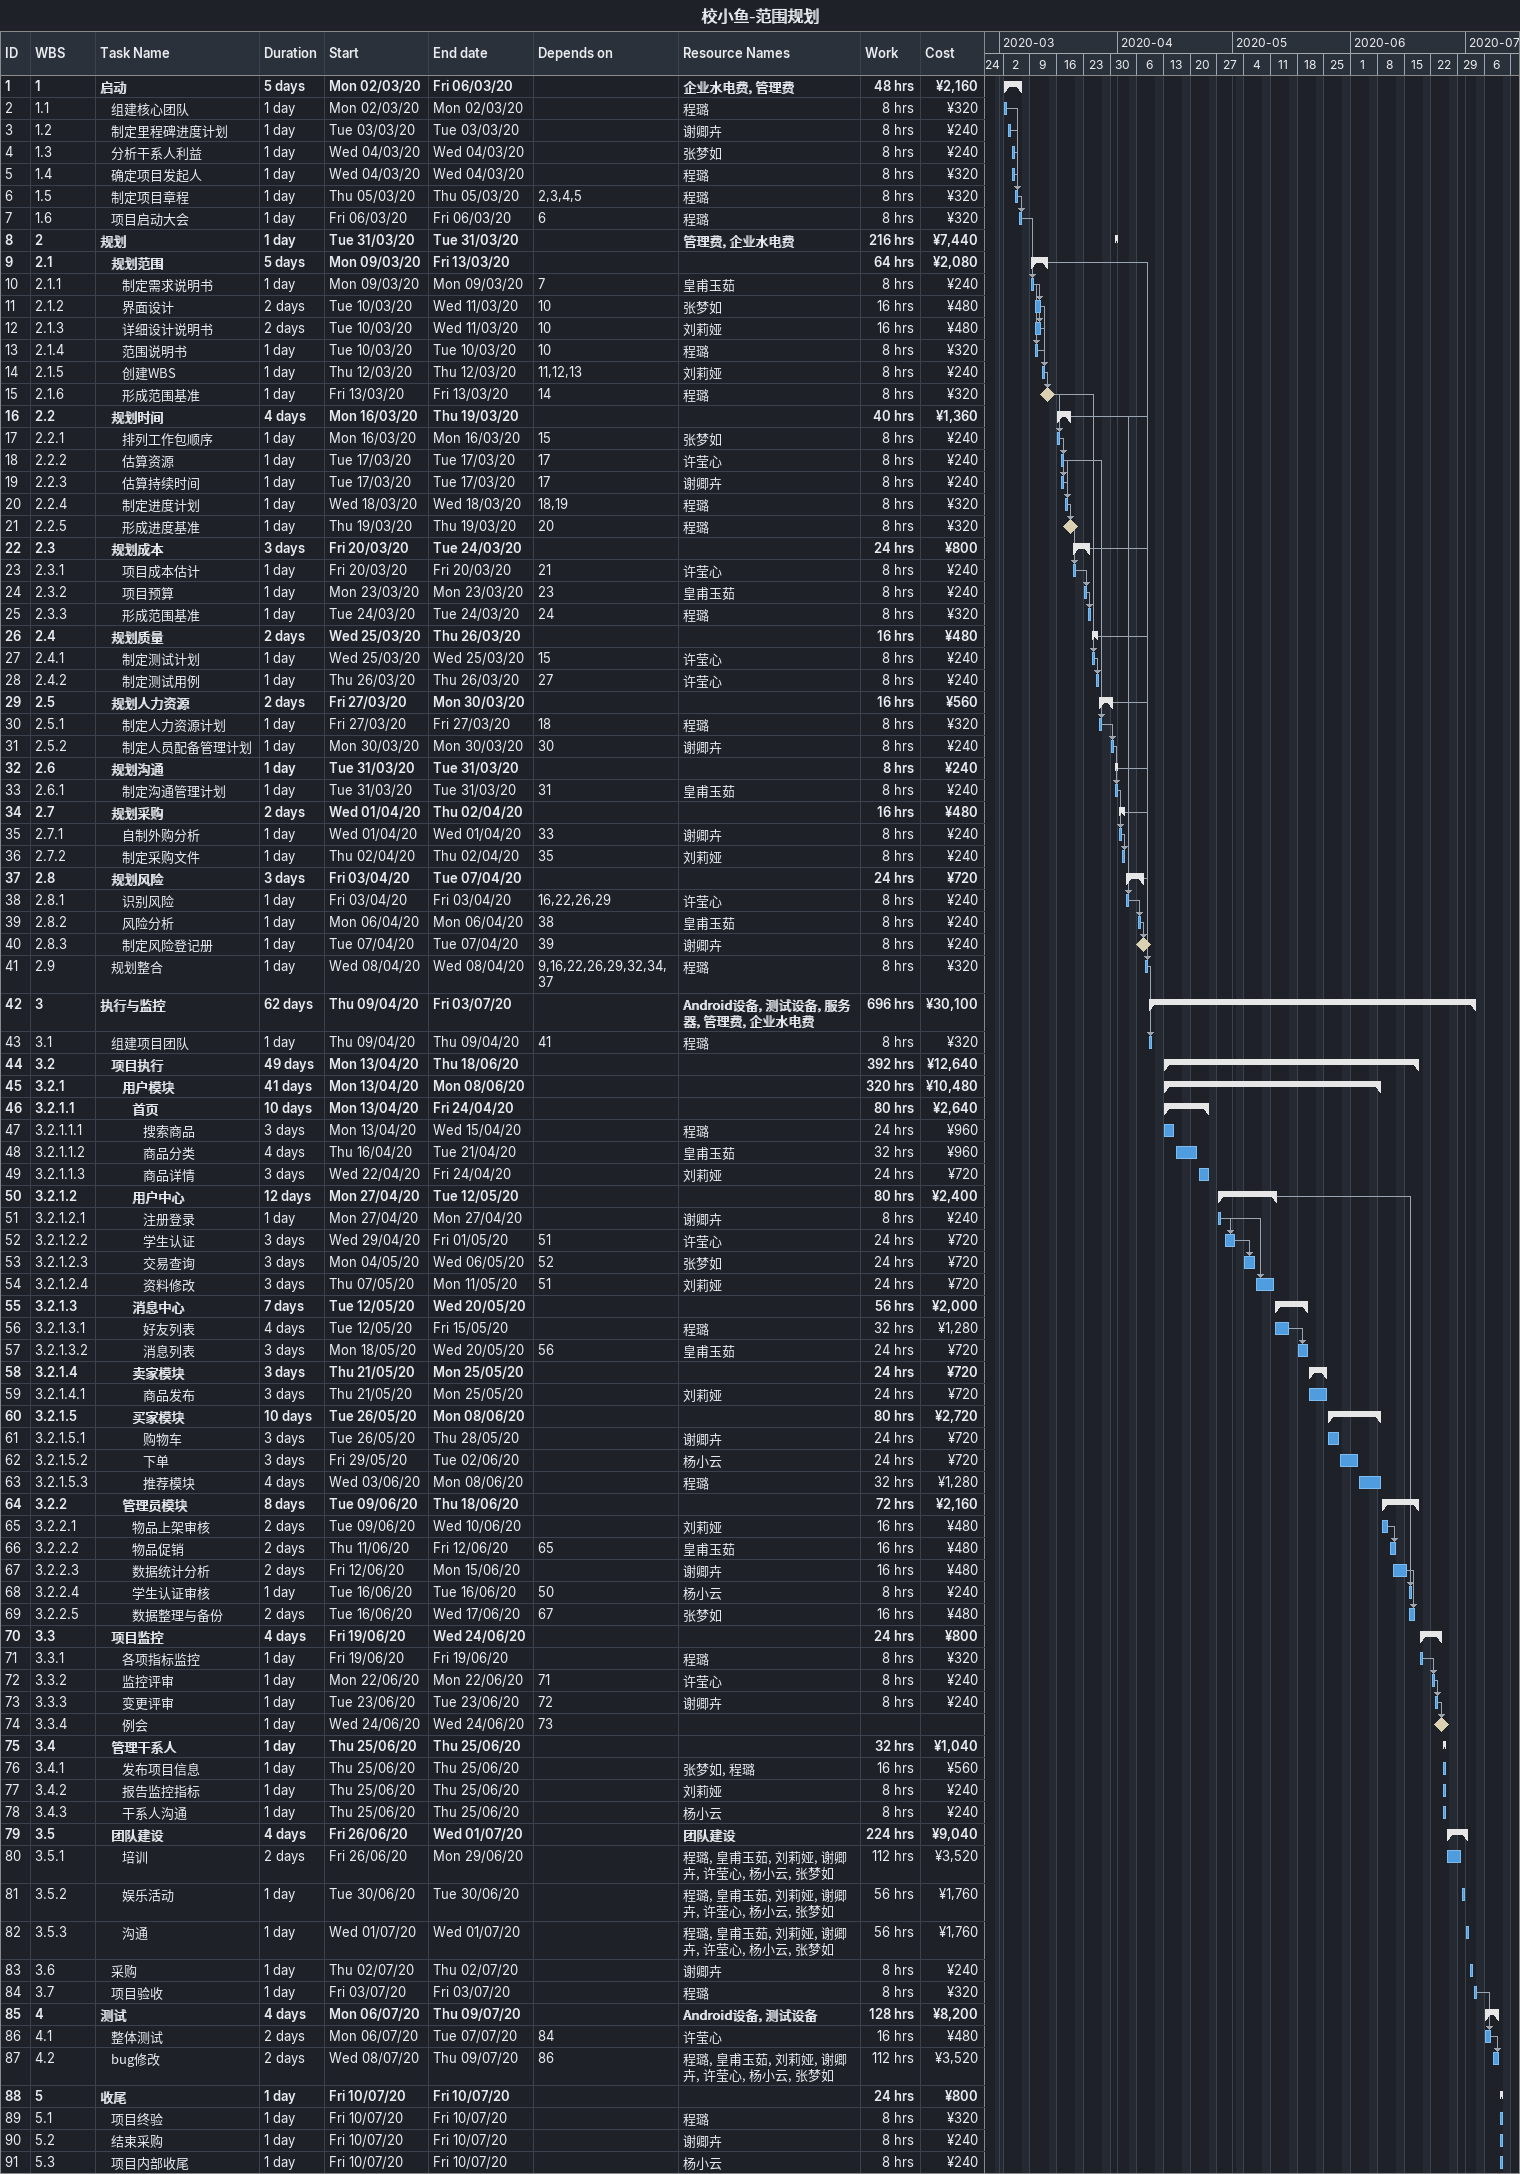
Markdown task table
校小鱼-范围规划

| ID | WBS | Task | Duration | Start | Finish | Predecessors | Resources | Work (h) | Cost (¥) |
|---|---|---|---|---|---|---|---|---|---|
| 1 | 1 | **启动** | 5d | 2020-03-02 | 2020-03-06 |  | 企业水电费, 管理费 | 48 | 2160 |
| 2 | 1.1 | 组建核心团队 | 1d | 2020-03-02 | 2020-03-02 |  | 程璐 | 8 | 320 |
| 3 | 1.2 | 制定里程碑进度计划 | 1d | 2020-03-03 | 2020-03-03 |  | 谢卿卉 | 8 | 240 |
| 4 | 1.3 | 分析干系人利益 | 1d | 2020-03-04 | 2020-03-04 |  | 张梦如 | 8 | 240 |
| 5 | 1.4 | 确定项目发起人 | 1d | 2020-03-04 | 2020-03-04 |  | 程璐 | 8 | 320 |
| 6 | 1.5 | 制定项目章程 | 1d | 2020-03-05 | 2020-03-05 | 2, 3, 4, 5 | 程璐 | 8 | 320 |
| 7 | 1.6 | 项目启动大会 | 1d | 2020-03-06 | 2020-03-06 | 6 | 程璐 | 8 | 320 |
| 8 | 2 | **规划** | 1d | 2020-03-31 | 2020-03-31 |  | 管理费, 企业水电费 | 216 | 7440 |
| 9 | 2.1 | **规划范围** | 5d | 2020-03-09 | 2020-03-13 |  |  | 64 | 2080 |
| 10 | 2.1.1 | 制定需求说明书 | 1d | 2020-03-09 | 2020-03-09 | 7 | 皇甫玉茹 | 8 | 240 |
| 11 | 2.1.2 | 界面设计 | 2d | 2020-03-10 | 2020-03-11 | 10 | 张梦如 | 16 | 480 |
| 12 | 2.1.3 | 详细设计说明书 | 2d | 2020-03-10 | 2020-03-11 | 10 | 刘莉娅 | 16 | 480 |
| 13 | 2.1.4 | 范围说明书 | 1d | 2020-03-10 | 2020-03-10 | 10 | 程璐 | 8 | 320 |
| 14 | 2.1.5 | 创建WBS | 1d | 2020-03-12 | 2020-03-12 | 11, 12, 13 | 刘莉娅 | 8 | 240 |
| 15 | 2.1.6 | 形成范围基准 | 1d | 2020-03-13 | 2020-03-13 | 14 | 程璐 | 8 | 320 |
| 16 | 2.2 | **规划时间** | 4d | 2020-03-16 | 2020-03-19 |  |  | 40 | 1360 |
| 17 | 2.2.1 | 排列工作包顺序 | 1d | 2020-03-16 | 2020-03-16 | 15 | 张梦如 | 8 | 240 |
| 18 | 2.2.2 | 估算资源 | 1d | 2020-03-17 | 2020-03-17 | 17 | 许莹心 | 8 | 240 |
| 19 | 2.2.3 | 估算持续时间 | 1d | 2020-03-17 | 2020-03-17 | 17 | 谢卿卉 | 8 | 240 |
| 20 | 2.2.4 | 制定进度计划 | 1d | 2020-03-18 | 2020-03-18 | 18, 19 | 程璐 | 8 | 320 |
| 21 | 2.2.5 | 形成进度基准 | 1d | 2020-03-19 | 2020-03-19 | 20 | 程璐 | 8 | 320 |
| 22 | 2.3 | **规划成本** | 3d | 2020-03-20 | 2020-03-24 |  |  | 24 | 800 |
| 23 | 2.3.1 | 项目成本估计 | 1d | 2020-03-20 | 2020-03-20 | 21 | 许莹心 | 8 | 240 |
| 24 | 2.3.2 | 项目预算 | 1d | 2020-03-23 | 2020-03-23 | 23 | 皇甫玉茹 | 8 | 240 |
| 25 | 2.3.3 | 形成范围基准 | 1d | 2020-03-24 | 2020-03-24 | 24 | 程璐 | 8 | 320 |
| 26 | 2.4 | **规划质量** | 2d | 2020-03-25 | 2020-03-26 |  |  | 16 | 480 |
| 27 | 2.4.1 | 制定测试计划 | 1d | 2020-03-25 | 2020-03-25 | 15 | 许莹心 | 8 | 240 |
| 28 | 2.4.2 | 制定测试用例 | 1d | 2020-03-26 | 2020-03-26 | 27 | 许莹心 | 8 | 240 |
| 29 | 2.5 | **规划人力资源** | 2d | 2020-03-27 | 2020-03-30 |  |  | 16 | 560 |
| 30 | 2.5.1 | 制定人力资源计划 | 1d | 2020-03-27 | 2020-03-27 | 18 | 程璐 | 8 | 320 |
| 31 | 2.5.2 | 制定人员配备管理计划 | 1d | 2020-03-30 | 2020-03-30 | 30 | 谢卿卉 | 8 | 240 |
| 32 | 2.6 | **规划沟通** | 1d | 2020-03-31 | 2020-03-31 |  |  | 8 | 240 |
| 33 | 2.6.1 | 制定沟通管理计划 | 1d | 2020-03-31 | 2020-03-31 | 31 | 皇甫玉茹 | 8 | 240 |
| 34 | 2.7 | **规划采购** | 2d | 2020-04-01 | 2020-04-02 |  |  | 16 | 480 |
| 35 | 2.7.1 | 自制外购分析 | 1d | 2020-04-01 | 2020-04-01 | 33 | 谢卿卉 | 8 | 240 |
| 36 | 2.7.2 | 制定采购文件 | 1d | 2020-04-02 | 2020-04-02 | 35 | 刘莉娅 | 8 | 240 |
| 37 | 2.8 | **规划风险** | 3d | 2020-04-03 | 2020-04-07 |  |  | 24 | 720 |
| 38 | 2.8.1 | 识别风险 | 1d | 2020-04-03 | 2020-04-03 | 16, 22, 26, 29 | 许莹心 | 8 | 240 |
| 39 | 2.8.2 | 风险分析 | 1d | 2020-04-06 | 2020-04-06 | 38 | 皇甫玉茹 | 8 | 240 |
| 40 | 2.8.3 | 制定风险登记册 | 1d | 2020-04-07 | 2020-04-07 | 39 | 谢卿卉 | 8 | 240 |
| 41 | 2.9 | 规划整合 | 1d | 2020-04-08 | 2020-04-08 | 9, 16, 22, 26, 29, 32, 34, 37 | 程璐 | 8 | 320 |
| 42 | 3 | **执行与监控** | 62d | 2020-04-09 | 2020-07-03 |  | Android设备, 测试设备, 服务器, 管理费, 企业水电费 | 696 | 30100 |
| 43 | 3.1 | 组建项目团队 | 1d | 2020-04-09 | 2020-04-09 | 41 | 程璐 | 8 | 320 |
| 44 | 3.2 | **项目执行** | 49d | 2020-04-13 | 2020-06-18 |  |  | 392 | 12640 |
| 45 | 3.2.1 | **用户模块** | 41d | 2020-04-13 | 2020-06-08 |  |  | 320 | 10480 |
| 46 | 3.2.1.1 | **首页** | 10d | 2020-04-13 | 2020-04-24 |  |  | 80 | 2640 |
| 47 | 3.2.1.1.1 | 搜索商品 | 3d | 2020-04-13 | 2020-04-15 |  | 程璐 | 24 | 960 |
| 48 | 3.2.1.1.2 | 商品分类 | 4d | 2020-04-16 | 2020-04-21 |  | 皇甫玉茹 | 32 | 960 |
| 49 | 3.2.1.1.3 | 商品详情 | 3d | 2020-04-22 | 2020-04-24 |  | 刘莉娅 | 24 | 720 |
| 50 | 3.2.1.2 | **用户中心** | 12d | 2020-04-27 | 2020-05-12 |  |  | 80 | 2400 |
| 51 | 3.2.1.2.1 | 注册登录 | 1d | 2020-04-27 | 2020-04-27 |  | 谢卿卉 | 8 | 240 |
| 52 | 3.2.1.2.2 | 学生认证 | 3d | 2020-04-29 | 2020-05-01 | 51 | 许莹心 | 24 | 720 |
| 53 | 3.2.1.2.3 | 交易查询 | 3d | 2020-05-04 | 2020-05-06 | 52 | 张梦如 | 24 | 720 |
| 54 | 3.2.1.2.4 | 资料修改 | 3d | 2020-05-07 | 2020-05-11 | 51 | 刘莉娅 | 24 | 720 |
| 55 | 3.2.1.3 | **消息中心** | 7d | 2020-05-12 | 2020-05-20 |  |  | 56 | 2000 |
| 56 | 3.2.1.3.1 | 好友列表 | 4d | 2020-05-12 | 2020-05-15 |  | 程璐 | 32 | 1280 |
| 57 | 3.2.1.3.2 | 消息列表 | 3d | 2020-05-18 | 2020-05-20 | 56 | 皇甫玉茹 | 24 | 720 |
| 58 | 3.2.1.4 | **卖家模块** | 3d | 2020-05-21 | 2020-05-25 |  |  | 24 | 720 |
| 59 | 3.2.1.4.1 | 商品发布 | 3d | 2020-05-21 | 2020-05-25 |  | 刘莉娅 | 24 | 720 |
| 60 | 3.2.1.5 | **买家模块** | 10d | 2020-05-26 | 2020-06-08 |  |  | 80 | 2720 |
| 61 | 3.2.1.5.1 | 购物车 | 3d | 2020-05-26 | 2020-05-28 |  | 谢卿卉 | 24 | 720 |
| 62 | 3.2.1.5.2 | 下单 | 3d | 2020-05-29 | 2020-06-02 |  | 杨小云 | 24 | 720 |
| 63 | 3.2.1.5.3 | 推荐模块 | 4d | 2020-06-03 | 2020-06-08 |  | 程璐 | 32 | 1280 |
| 64 | 3.2.2 | **管理员模块** | 8d | 2020-06-09 | 2020-06-18 |  |  | 72 | 2160 |
| 65 | 3.2.2.1 | 物品上架审核 | 2d | 2020-06-09 | 2020-06-10 |  | 刘莉娅 | 16 | 480 |
| 66 | 3.2.2.2 | 物品促销 | 2d | 2020-06-11 | 2020-06-12 | 65 | 皇甫玉茹 | 16 | 480 |
| 67 | 3.2.2.3 | 数据统计分析 | 2d | 2020-06-12 | 2020-06-15 |  | 谢卿卉 | 16 | 480 |
| 68 | 3.2.2.4 | 学生认证审核 | 1d | 2020-06-16 | 2020-06-16 | 50 | 杨小云 | 8 | 240 |
| 69 | 3.2.2.5 | 数据整理与备份 | 2d | 2020-06-16 | 2020-06-17 | 67 | 张梦如 | 16 | 480 |
| 70 | 3.3 | **项目监控** | 4d | 2020-06-19 | 2020-06-24 |  |  | 24 | 800 |
| 71 | 3.3.1 | 各项指标监控 | 1d | 2020-06-19 | 2020-06-19 |  | 程璐 | 8 | 320 |
| 72 | 3.3.2 | 监控评审 | 1d | 2020-06-22 | 2020-06-22 | 71 | 许莹心 | 8 | 240 |
| 73 | 3.3.3 | 变更评审 | 1d | 2020-06-23 | 2020-06-23 | 72 | 谢卿卉 | 8 | 240 |
| 74 | 3.3.4 | 例会 | 1d | 2020-06-24 | 2020-06-24 | 73 |  |  |  |
| 75 | 3.4 | **管理干系人** | 1d | 2020-06-25 | 2020-06-25 |  |  | 32 | 1040 |
| 76 | 3.4.1 | 发布项目信息 | 1d | 2020-06-25 | 2020-06-25 |  | 张梦如, 程璐 | 16 | 560 |
| 77 | 3.4.2 | 报告监控指标 | 1d | 2020-06-25 | 2020-06-25 |  | 刘莉娅 | 8 | 240 |
| 78 | 3.4.3 | 干系人沟通 | 1d | 2020-06-25 | 2020-06-25 |  | 杨小云 | 8 | 240 |
| 79 | 3.5 | **团队建设** | 4d | 2020-06-26 | 2020-07-01 |  | 团队建设 | 224 | 9040 |
| 80 | 3.5.1 | 培训 | 2d | 2020-06-26 | 2020-06-29 |  | 程璐, 皇甫玉茹, 刘莉娅, 谢卿卉, 许莹心, 杨小云, 张梦如 | 112 | 3520 |
| 81 | 3.5.2 | 娱乐活动 | 1d | 2020-06-30 | 2020-06-30 |  | 程璐, 皇甫玉茹, 刘莉娅, 谢卿卉, 许莹心, 杨小云, 张梦如 | 56 | 1760 |
| 82 | 3.5.3 | 沟通 | 1d | 2020-07-01 | 2020-07-01 |  | 程璐, 皇甫玉茹, 刘莉娅, 谢卿卉, 许莹心, 杨小云, 张梦如 | 56 | 1760 |
| 83 | 3.6 | 采购 | 1d | 2020-07-02 | 2020-07-02 |  | 谢卿卉 | 8 | 240 |
| 84 | 3.7 | 项目验收 | 1d | 2020-07-03 | 2020-07-03 |  | 程璐 | 8 | 320 |
| 85 | 4 | **测试** | 4d | 2020-07-06 | 2020-07-09 |  | Android设备, 测试设备 | 128 | 8200 |
| 86 | 4.1 | 整体测试 | 2d | 2020-07-06 | 2020-07-07 | 84 | 许莹心 | 16 | 480 |
| 87 | 4.2 | bug修改 | 2d | 2020-07-08 | 2020-07-09 | 86 | 程璐, 皇甫玉茹, 刘莉娅, 谢卿卉, 许莹心, 杨小云, 张梦如 | 112 | 3520 |
| 88 | 5 | **收尾** | 1d | 2020-07-10 | 2020-07-10 |  |  | 24 | 800 |
| 89 | 5.1 | 项目终验 | 1d | 2020-07-10 | 2020-07-10 |  | 程璐 | 8 | 320 |
| 90 | 5.2 | 结束采购 | 1d | 2020-07-10 | 2020-07-10 |  | 谢卿卉 | 8 | 240 |
| 91 | 5.3 | 项目内部收尾 | 1d | 2020-07-10 | 2020-07-10 |  | 杨小云 | 8 | 240 |
